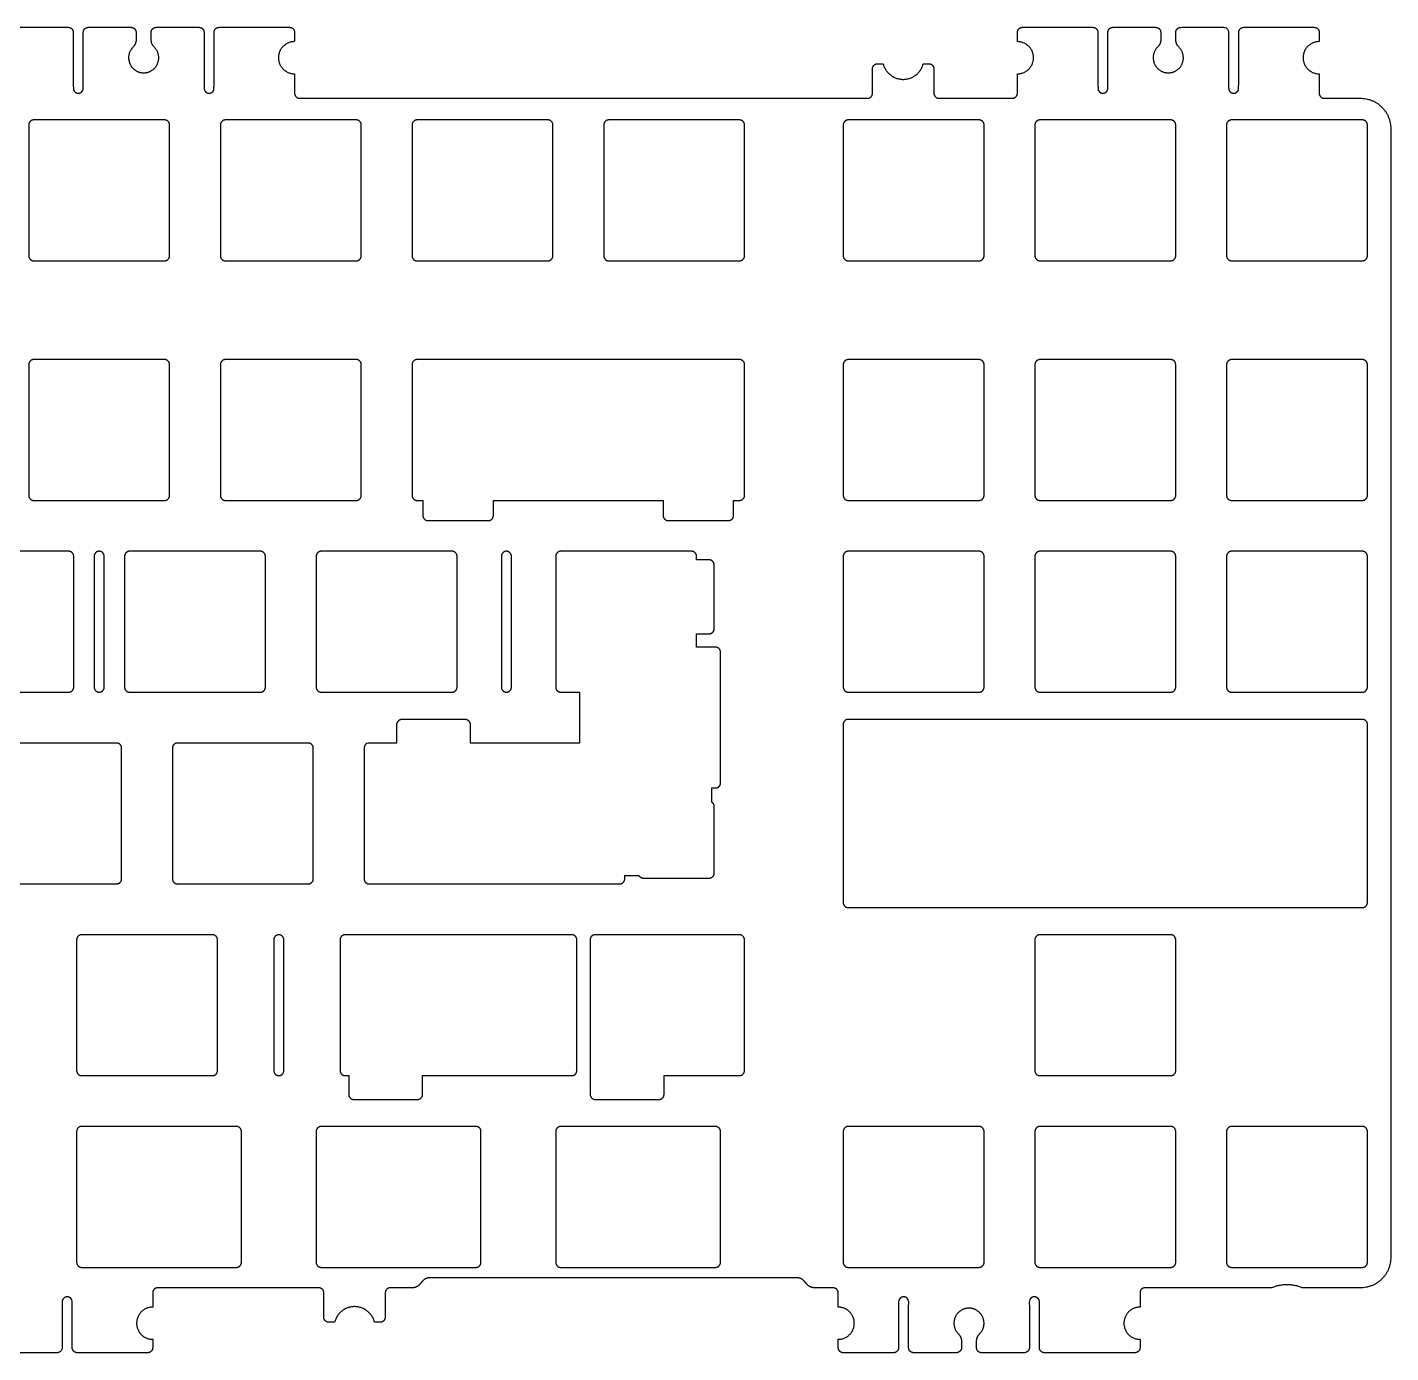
# Model space of a CAD drawing. Header units: millimetres. Extents: x 0 to 347, y 0 to 132.
# Drawn here: x 211.8 to 347.4, y 0 to 131.7 of the extents above; entities that cross this region are included whole.
import ezdxf

# ---------------------------------------------------------------- set-up
doc = ezdxf.new("R2010")
doc.units = ezdxf.units.MM
doc.layers.add('默认', color=7, linetype='Continuous', true_color=0x000000)

msp = doc.modelspace()

# ---------------------------------------------------------------- linework, layer by layer
at = {"layer": '默认', "color": 7}
for p, q in [((295.85, 125.14), (295.85, 127.57)), ((300.89, 128.07), (301.45, 128.07)), ((301.95, 127.57), (301.95, 125.14)), ((238.4, 127.07), (238.4, 125.14)), ((310.25, 125.14), (310.25, 127.07)), ((340.25, 127.07), (340.25, 125.14)), ((302.45, 124.64), (309.75, 124.64)), ((340.75, 124.64), (344.36, 124.64)), ((347.36, 121.64), (347.36, 9.45)), ((241.31, 3.53), (241.31, 5.95)), ((247.41, 5.95), (247.41, 3.53))]:
    msp.add_line(p, q, dxfattribs=at)
for points in [[(282.62, 98.68), (250.58, 98.68)], [(250.58, 84.68), (251.16, 84.68), (251.16, 83.18)], [(258.16, 83.18), (258.16, 84.68), (275.04, 84.68), (275.04, 83.18)], [(282.04, 83.18), (282.04, 84.68), (282.62, 84.68)], [(279.59, 78.78), (278.36, 78.78), (278.36, 79.13)], [(280.24, 70.1), (278.36, 70.1), (278.36, 71.43), (279.59, 71.43)], [(264.86, 65.63), (266.74, 65.63), (266.74, 60.58)], [(279.89, 54.69), (279.89, 56.11), (280.24, 56.11)], [(271.22, 47.08), (271.22, 47.43), (272.61, 47.43)], [(267.78, 41.03), (267.78, 25.68)], [(243.43, 27.53), (243.78, 27.53), (243.78, 25.68)], [(251.13, 25.68), (251.13, 27.53), (265.96, 27.53)], [(275.13, 25.68), (275.13, 27.53), (282.62, 27.53)]]:
    msp.add_lwpolyline(points, dxfattribs=at)
for points, degree in [([(208.9, 131.69), (212.4, 131.69), (215.9, 131.69)], 2), ([(217.9, 131.69), (220.03, 131.69), (222.15, 131.69)], 2), ([(224.65, 131.69), (226.78, 131.69), (228.9, 131.69)], 2), ([(230.9, 131.69), (234.4, 131.69), (237.9, 131.69)], 2), ([(310.75, 131.69), (314.25, 131.69), (317.75, 131.69)], 2), ([(319.75, 131.69), (321.87, 131.69), (324, 131.69)], 2), ([(332.75, 131.69), (336.25, 131.69), (339.75, 131.69)], 2), ([(222.65, 131.19), (222.65, 130.82), (222.65, 130.45)], 2), ([(224.15, 130.45), (224.15, 130.82), (224.15, 131.19)], 2), ([(238.4, 131.19), (238.4, 130.73), (238.4, 130.27)], 2), ([(310.25, 130.27), (310.25, 130.73), (310.25, 131.19)], 2), ([(324.5, 131.19), (324.5, 130.82), (324.5, 130.45)], 2), ([(326, 130.45), (326, 130.82), (326, 131.19)], 2), ([(340.25, 131.19), (340.25, 130.73), (340.25, 130.27)], 2), ([(296.35, 128.07), (296.63, 128.07), (296.91, 128.07)], 2), ([(238.9, 124.64), (267.13, 124.64), (295.35, 124.64)], 2), ([(211.98, 121.99), (211.98, 115.49), (211.98, 108.99)], 2), ([(225.48, 122.49), (218.98, 122.49), (212.48, 122.49)], 2), ([(225.98, 108.99), (225.98, 115.49), (225.98, 121.99)], 2), ([(231.03, 121.99), (231.03, 115.49), (231.03, 108.99)], 2), ([(244.53, 122.49), (238.03, 122.49), (231.53, 122.49)], 2), ([(245.03, 108.99), (245.03, 115.49), (245.03, 121.99)], 2), ([(250.08, 121.99), (250.08, 115.49), (250.08, 108.99)], 2), ([(263.58, 122.49), (257.08, 122.49), (250.58, 122.49)], 2), ([(264.08, 108.99), (264.08, 115.49), (264.08, 121.99)], 2), ([(269.13, 121.99), (269.13, 115.49), (269.13, 108.99)], 2), ([(282.62, 122.49), (276.13, 122.49), (269.63, 122.49)], 2), ([(283.13, 108.99), (283.13, 115.49), (283.13, 121.99)], 2), ([(292.94, 121.99), (292.94, 115.49), (292.94, 108.99)], 2), ([(306.44, 122.49), (299.94, 122.49), (293.44, 122.49)], 2), ([(306.94, 108.99), (306.94, 115.49), (306.94, 121.99)], 2), ([(311.99, 121.99), (311.99, 115.49), (311.99, 108.99)], 2), ([(325.49, 122.49), (318.99, 122.49), (312.49, 122.49)], 2), ([(325.99, 108.99), (325.99, 115.49), (325.99, 121.99)], 2), ([(331.04, 121.99), (331.04, 115.49), (331.04, 108.99)], 2), ([(344.54, 122.49), (338.04, 122.49), (331.54, 122.49)], 2), ([(345.04, 108.99), (345.04, 115.49), (345.04, 121.99)], 2), ([(212.48, 108.49), (218.98, 108.49), (225.48, 108.49)], 2), ([(231.53, 108.49), (238.03, 108.49), (244.53, 108.49)], 2), ([(250.58, 108.49), (257.08, 108.49), (263.58, 108.49)], 2), ([(269.63, 108.49), (276.13, 108.49), (282.62, 108.49)], 2), ([(293.44, 108.49), (299.94, 108.49), (306.44, 108.49)], 2), ([(312.49, 108.49), (318.99, 108.49), (325.49, 108.49)], 2), ([(331.54, 108.49), (338.04, 108.49), (344.54, 108.49)], 2), ([(211.98, 98.18), (211.98, 91.68), (211.98, 85.18)], 2), ([(225.48, 98.68), (218.98, 98.68), (212.48, 98.68)], 2), ([(225.98, 85.18), (225.98, 91.68), (225.98, 98.18)], 2), ([(231.03, 98.18), (231.03, 91.68), (231.03, 85.18)], 2), ([(244.53, 98.68), (238.03, 98.68), (231.53, 98.68)], 2), ([(245.03, 85.18), (245.03, 91.68), (245.03, 98.18)], 2), ([(250.08, 98.18), (250.08, 91.68), (250.08, 85.18)], 2), ([(283.13, 85.18), (283.13, 91.68), (283.13, 98.18)], 2), ([(292.94, 98.18), (292.94, 91.68), (292.94, 85.18)], 2), ([(306.44, 98.68), (299.94, 98.68), (293.44, 98.68)], 2), ([(306.94, 85.18), (306.94, 91.68), (306.94, 98.18)], 2), ([(311.99, 98.18), (311.99, 91.68), (311.99, 85.18)], 2), ([(325.49, 98.68), (318.99, 98.68), (312.49, 98.68)], 2), ([(325.99, 85.18), (325.99, 91.68), (325.99, 98.18)], 2), ([(331.04, 98.18), (331.04, 91.68), (331.04, 85.18)], 2), ([(344.54, 98.68), (338.04, 98.68), (331.54, 98.68)], 2), ([(345.04, 85.18), (345.04, 91.68), (345.04, 98.18)], 2), ([(212.48, 84.68), (218.98, 84.68), (225.48, 84.68)], 2), ([(231.53, 84.68), (238.03, 84.68), (244.53, 84.68)], 2), ([(293.44, 84.68), (299.94, 84.68), (306.44, 84.68)], 2), ([(312.49, 84.68), (318.99, 84.68), (325.49, 84.68)], 2), ([(331.54, 84.68), (338.04, 84.68), (344.54, 84.68)], 2), ([(251.66, 82.68), (254.66, 82.68), (257.66, 82.68)], 2), ([(275.54, 82.68), (278.54, 82.68), (281.54, 82.68)], 2), ([(215.95, 79.63), (209.45, 79.63), (202.95, 79.63)], 2), ([(216.45, 66.13), (216.45, 72.63), (216.45, 79.13)], 2), ([(218.48, 79.13), (218.48, 72.63), (218.48, 66.13)], 2), ([(219.48, 66.13), (219.48, 72.63), (219.48, 79.13)], 2), ([(221.5, 79.13), (221.5, 72.63), (221.5, 66.13)], 2), ([(235, 79.63), (228.5, 79.63), (222, 79.63)], 2), ([(235.5, 66.13), (235.5, 72.63), (235.5, 79.13)], 2), ([(240.55, 79.13), (240.55, 72.63), (240.55, 66.13)], 2), ([(254.05, 79.63), (247.55, 79.63), (241.05, 79.63)], 2), ([(254.55, 66.13), (254.55, 72.63), (254.55, 79.13)], 2), ([(258.96, 79.13), (258.96, 72.63), (258.96, 66.13)], 2), ([(259.96, 66.13), (259.96, 72.63), (259.96, 79.13)], 2), ([(264.36, 79.13), (264.36, 74.8), (264.36, 70.46), (264.36, 66.13)], 3), ([(277.86, 79.63), (273.53, 79.63), (269.2, 79.63), (264.86, 79.63)], 3), ([(292.94, 79.13), (292.94, 72.63), (292.94, 66.13)], 2), ([(306.44, 79.63), (299.94, 79.63), (293.44, 79.63)], 2), ([(306.94, 66.13), (306.94, 72.63), (306.94, 79.13)], 2), ([(311.99, 79.13), (311.99, 72.63), (311.99, 66.13)], 2), ([(325.49, 79.63), (318.99, 79.63), (312.49, 79.63)], 2), ([(325.99, 66.13), (325.99, 72.63), (325.99, 79.13)], 2), ([(331.04, 79.13), (331.04, 72.63), (331.04, 66.13)], 2), ([(344.54, 79.63), (338.04, 79.63), (331.54, 79.63)], 2), ([(345.04, 66.13), (345.04, 72.63), (345.04, 79.13)], 2), ([(280.12, 71.95), (280.12, 74.05), (280.12, 76.15), (280.12, 78.25)], 3), ([(280.74, 56.61), (280.74, 60.94), (280.74, 65.27), (280.74, 69.6)], 3), ([(202.95, 65.63), (209.45, 65.63), (215.95, 65.63)], 2), ([(222, 65.63), (228.5, 65.63), (235, 65.63)], 2), ([(241.05, 65.63), (247.55, 65.63), (254.05, 65.63)], 2), ([(293.44, 65.63), (299.94, 65.63), (306.44, 65.63)], 2), ([(312.49, 65.63), (318.99, 65.63), (325.49, 65.63)], 2), ([(331.54, 65.63), (338.04, 65.63), (344.54, 65.63)], 2), ([(248.54, 62.38), (248.54, 61.78), (248.54, 61.18), (248.54, 60.58)], 3), ([(255.37, 62.91), (253.27, 62.91), (251.17, 62.91), (249.07, 62.91)], 3), ([(255.89, 60.58), (255.89, 61.18), (255.89, 61.78), (255.89, 62.38)], 3), ([(292.94, 62.43), (292.94, 53.58), (292.94, 44.73)], 2), ([(344.54, 62.93), (318.99, 62.93), (293.44, 62.93)], 2), ([(345.04, 44.73), (345.04, 53.58), (345.04, 62.43)], 2), ([(220.71, 60.58), (214.21, 60.58), (207.71, 60.58)], 2), ([(221.21, 47.08), (221.21, 53.58), (221.21, 60.08)], 2), ([(226.26, 60.08), (226.26, 53.58), (226.26, 47.08)], 2), ([(239.76, 60.58), (233.26, 60.58), (226.76, 60.58)], 2), ([(240.26, 47.08), (240.26, 53.58), (240.26, 60.08)], 2), ([(245.31, 60.08), (245.31, 55.75), (245.31, 51.41), (245.31, 47.08)], 3), ([(266.74, 60.58), (263.92, 60.58), (260.3, 60.58), (255.89, 60.58)], 3), ([(280.12, 47.66), (280.12, 49.86), (280.12, 52.06), (280.12, 54.26)], 3), ([(207.71, 46.58), (214.21, 46.58), (220.71, 46.58)], 2), ([(226.76, 46.58), (233.26, 46.58), (239.76, 46.58)], 2), ([(245.81, 46.58), (258.08, 46.58), (266.38, 46.58), (270.72, 46.58)], 3), ([(273.07, 47.16), (275.25, 47.16), (277.43, 47.16), (279.62, 47.16)], 3), ([(293.44, 44.23), (318.99, 44.23), (344.54, 44.23)], 2), ([(216.74, 41.03), (216.74, 34.53), (216.74, 28.03)], 2), ([(230.24, 41.53), (223.74, 41.53), (217.24, 41.53)], 2), ([(230.74, 28.03), (230.74, 34.53), (230.74, 41.03)], 2), ([(236.33, 41.03), (236.33, 34.53), (236.33, 28.03)], 2), ([(237.33, 28.03), (237.33, 34.53), (237.33, 41.03)], 2), ([(242.93, 41.03), (242.93, 34.53), (242.93, 28.03)], 2), ([(265.96, 41.53), (254.69, 41.53), (243.43, 41.53)], 2), ([(266.46, 28.03), (266.46, 34.53), (266.46, 41.03)], 2), ([(282.62, 41.53), (275.45, 41.53), (268.28, 41.53)], 2), ([(283.12, 28.03), (283.12, 34.53), (283.12, 41.03)], 2), ([(311.99, 41.03), (311.99, 34.53), (311.99, 28.03)], 2), ([(325.49, 41.53), (318.99, 41.53), (312.49, 41.53)], 2), ([(325.99, 28.03), (325.99, 34.53), (325.99, 41.03)], 2), ([(217.24, 27.53), (223.74, 27.53), (230.24, 27.53)], 2), ([(312.49, 27.53), (318.99, 27.53), (325.49, 27.53)], 2), ([(244.31, 25.16), (247.46, 25.16), (250.61, 25.16)], 2), ([(268.31, 25.16), (271.46, 25.16), (274.61, 25.16)], 2), ([(216.74, 21.98), (216.74, 15.48), (216.74, 8.98)], 2), ([(232.62, 22.48), (224.93, 22.48), (217.24, 22.48)], 2), ([(233.12, 8.98), (233.12, 15.48), (233.12, 21.98)], 2), ([(240.55, 21.98), (240.55, 15.48), (240.55, 8.98)], 2), ([(256.43, 22.48), (248.74, 22.48), (241.05, 22.48)], 2), ([(256.93, 8.98), (256.93, 15.48), (256.93, 21.98)], 2), ([(264.36, 21.98), (264.36, 15.48), (264.36, 8.98)], 2), ([(280.24, 22.48), (272.55, 22.48), (264.86, 22.48)], 2), ([(280.74, 8.98), (280.74, 15.48), (280.74, 21.98)], 2), ([(292.94, 21.98), (292.94, 15.48), (292.94, 8.98)], 2), ([(306.44, 22.48), (299.94, 22.48), (293.44, 22.48)], 2), ([(306.94, 8.98), (306.94, 15.48), (306.94, 21.98)], 2), ([(311.99, 21.98), (311.99, 15.48), (311.99, 8.98)], 2), ([(325.49, 22.48), (318.99, 22.48), (312.49, 22.48)], 2), ([(325.99, 8.98), (325.99, 15.48), (325.99, 21.98)], 2), ([(331.04, 21.98), (331.04, 15.48), (331.04, 8.98)], 2), ([(344.54, 22.48), (338.04, 22.48), (331.54, 22.48)], 2), ([(345.04, 8.98), (345.04, 15.48), (345.04, 21.98)], 2), ([(217.24, 8.48), (224.93, 8.48), (232.62, 8.48)], 2), ([(241.05, 8.48), (248.74, 8.48), (256.43, 8.48)], 2), ([(264.86, 8.48), (272.55, 8.48), (280.24, 8.48)], 2), ([(293.44, 8.48), (299.94, 8.48), (306.44, 8.48)], 2), ([(312.49, 8.48), (318.99, 8.48), (325.49, 8.48)], 2), ([(331.54, 8.48), (338.04, 8.48), (344.54, 8.48)], 2), ([(251.12, 7.11), (250.98, 6.95), (250.85, 6.8)], 2), ([(288.31, 7.45), (270.78, 7.45), (251.87, 7.45)], 2), ([(289.33, 6.8), (289.2, 6.95), (289.06, 7.11)], 2), ([(224.3, 5.95), (224.3, 5.5), (224.3, 4.53)], 2), ([(240.81, 6.45), (232.68, 6.45), (224.8, 6.45)], 2), ([(250.09, 6.45), (249, 6.45), (247.91, 6.45)], 2), ([(292.44, 4.53), (292.44, 5.5), (292.44, 5.95)], 2), ([(322.44, 5.95), (322.44, 5.5), (322.44, 4.53)], 2), ([(335.52, 6.45), (329.23, 6.45), (322.94, 6.45)], 2), ([(242.38, 3.03), (242.1, 3.03), (241.81, 3.03)], 2), ([(246.91, 3.03), (246.63, 3.03), (246.35, 3.03)], 2), ([(223.8, 0), (220.3, 0), (216.8, 0)], 2), ([(224.3, 1.33), (224.3, 0.91), (224.3, 0.5)], 2), ([(292.44, 0.5), (292.44, 0.91), (292.44, 1.33)], 2), ([(297.94, 0), (295.44, 0), (292.94, 0)], 2), ([(304.69, 1.14), (304.69, 0.82), (304.69, 0.5)], 2), ([(306.19, 0.5), (306.19, 0.82), (306.19, 1.14)], 2), ([(310.94, 0), (308.81, 0), (306.69, 0)], 2), ([(321.94, 0), (317.44, 0), (312.94, 0)], 2), ([(322.44, 1.33), (322.44, 0.91), (322.44, 0.5)], 2)]:
    msp.add_open_spline(points, degree=degree, dxfattribs=at)
for points, weights, knots in [([(215.9, 131.69), (216.11, 131.69), (216.26, 131.55), (216.4, 131.4), (216.4, 131.19)], [1, 0.923879360951, 1, 0.923879360951, 1], [458.7477964, 458.7477964, 458.7477964, 459.1404959, 459.1404959, 459.5331955, 459.5331955, 459.5331955]), ([(217.4, 125.64), (217.4, 129.65), (217.4, 131.19), (217.4, 131.69), (217.9, 131.69)], [1, 1, 1, 0.707106931133, 1], [465.109666, 465.109666, 465.109666, 469.115343, 469.115343, 469.900741, 469.900741, 469.900741]), ([(224.15, 131.19), (224.15, 131.4), (224.3, 131.55), (224.45, 131.69), (224.65, 131.69)], [1, 0.923804026725, 1, 0.923804026725, 1], [484.6707605, 484.6707605, 484.6707605, 485.0636569, 485.0636569, 485.4565532, 485.4565532, 485.4565532]), ([(228.9, 131.69), (229.4, 131.69), (229.4, 131.19), (229.4, 129.65), (229.4, 125.64)], [1, 0.707107589151, 1, 1, 1], [489.706169, 489.706169, 489.706169, 490.491566, 490.491566, 494.497244, 494.497244, 494.497244]), ([(230.4, 131.19), (230.4, 131.4), (230.55, 131.55), (230.7, 131.69), (230.9, 131.69)], [1, 0.923879313879, 1, 0.923879313879, 1], [500.0737146, 500.0737146, 500.0737146, 500.4664143, 500.4664143, 500.859114, 500.859114, 500.859114]), ([(317.75, 131.69), (317.96, 131.69), (318.1, 131.55), (318.25, 131.4), (318.25, 131.19)], [1, 0.923879313886, 1, 0.923879313886, 1], [611.7263817, 611.7263817, 611.7263817, 612.1190814, 612.1190814, 612.5117811, 612.5117811, 612.5117811]), ([(319.25, 125.64), (319.25, 129.65), (319.25, 131.19), (319.25, 131.69), (319.75, 131.69)], [1, 1, 1, 0.70710693126, 1], [618.088251, 618.088251, 618.088251, 622.093929, 622.093929, 622.879327, 622.879327, 622.879327]), ([(326, 131.19), (326, 131.4), (326.15, 131.55), (326.29, 131.69), (326.5, 131.69), (328.63, 131.69), (330.75, 131.69), (331.25, 131.69), (331.25, 131.19), (331.25, 129.65), (331.25, 125.64)], [1, 0.923804026725, 1, 0.923804026725, 1, 1, 1, 0.707107589132, 1, 1, 1], [637.649346, 637.649346, 637.649346, 638.042243, 638.042243, 638.435139, 638.435139, 642.684754, 642.684754, 643.470151, 643.470151, 647.47583, 647.47583, 647.47583]), ([(332.25, 131.19), (332.25, 131.4), (332.4, 131.55), (332.54, 131.69), (332.75, 131.69)], [1, 0.923879313886, 1, 0.923879313886, 1], [653.0523004, 653.0523004, 653.0523004, 653.4450001, 653.4450001, 653.8376997, 653.8376997, 653.8376997]), ([(216.4, 131.19), (216.4, 129.65), (216.4, 125.64), (216.4, 125.43), (216.55, 125.29), (216.7, 125.14), (216.9, 125.14), (217.4, 125.14), (217.4, 125.64)], [1, 1, 1, 0.923879313885, 1, 0.923879313885, 1, 0.707107589127, 1], [459.533195, 459.533195, 459.533195, 463.538869, 463.538869, 463.931569, 463.931569, 464.324269, 464.324269, 465.109666, 465.109666, 465.109666]), ([(229.4, 125.64), (229.4, 125.14), (229.9, 125.14), (230.11, 125.14), (230.26, 125.29), (230.4, 125.43), (230.4, 125.64), (230.4, 129.65), (230.4, 131.19)], [1, 0.707107589127, 1, 0.923879313885, 1, 0.923879313885, 1, 1, 1], [494.497244, 494.497244, 494.497244, 495.282641, 495.282641, 495.675341, 495.675341, 496.068041, 496.068041, 500.073715, 500.073715, 500.073715]), ([(238.4, 130.27), (236.8, 130.27), (236.8, 128.67), (236.8, 127.07), (238.4, 127.07)], [1, 0.707114400908, 1.00002155194, 0.707114400908, 1], [508.438061, 508.438061, 508.438061, 510.951335, 510.951335, 513.464609, 513.464609, 513.464609]), ([(310.25, 127.07), (311.85, 127.07), (311.85, 128.67), (311.85, 130.27), (310.25, 130.27)], [1, 0.707114400908, 1.00002155194, 0.707114400908, 1], [599.120886, 599.120886, 599.120886, 601.634161, 601.634161, 604.147435, 604.147435, 604.147435]), ([(318.25, 131.19), (318.25, 129.65), (318.25, 125.64), (318.25, 125.43), (318.4, 125.29), (318.54, 125.14), (318.75, 125.14), (319.25, 125.14), (319.25, 125.64)], [1, 1, 1, 0.923879313885, 1, 0.923879313885, 1, 0.707107589127, 1], [612.511781, 612.511781, 612.511781, 616.517455, 616.517455, 616.910155, 616.910155, 617.302854, 617.302854, 618.088251, 618.088251, 618.088251]), ([(331.25, 125.64), (331.25, 125.14), (331.75, 125.14), (331.96, 125.14), (332.1, 125.29), (332.25, 125.43), (332.25, 125.64), (332.25, 129.65), (332.25, 131.19)], [1, 0.707107589127, 1, 0.923879313885, 1, 0.923879313885, 1, 1, 1], [647.47583, 647.47583, 647.47583, 648.261227, 648.261227, 648.653927, 648.653927, 649.046626, 649.046626, 653.0523, 653.0523, 653.0523]), ([(340.25, 130.27), (338.65, 130.27), (338.65, 128.67), (338.65, 127.07), (340.25, 127.07)], [1, 0.707116940833, 1.00002873603, 0.707116940833, 1], [661.416647, 661.416647, 661.416647, 663.929921, 663.929921, 666.443195, 666.443195, 666.443195]), ([(222.35, 129.74), (221.63, 129.03), (222.02, 128.1), (222.4, 127.17), (223.4, 127.17), (224.41, 127.17), (224.79, 128.1), (225.17, 129.03), (224.45, 129.74)], [1, 0.830077996869, 1, 0.830077996869, 1, 0.830077996869, 1, 0.830077996868, 1], [476.256617, 476.256617, 476.256617, 478.031264, 478.031264, 479.80591, 479.80591, 481.580556, 481.580556, 483.355203, 483.355203, 483.355203]), ([(324.2, 129.74), (323.48, 129.03), (323.86, 128.1), (324.24, 127.17), (325.25, 127.17), (326.26, 127.17), (326.64, 128.1), (327.02, 129.03), (326.3, 129.74)], [1, 0.830077996869, 1, 0.830077996869, 1, 0.830077996869, 1, 0.830077996869, 1], [629.235203, 629.235203, 629.235203, 631.009849, 631.009849, 632.784496, 632.784496, 634.559142, 634.559142, 636.333789, 636.333789, 636.333789]), ([(296.91, 128.07), (297.3, 126.52), (298.9, 126.52), (300.5, 126.52), (300.89, 128.07)], [1, 0.82280332895, 1.08851835464, 0.82280332895, 1], [578.755146, 578.755146, 578.755146, 581.438913, 581.438913, 584.12268, 584.12268, 584.12268]), ([(219.48, 79.13), (219.48, 79.63), (218.98, 79.63), (218.48, 79.63), (218.48, 79.13)], [1, 0.707106781187, 1, 0.707106781187, 1], [7839.905686, 7839.905686, 7839.905686, 7840.691084, 7840.691084, 7841.476483, 7841.476483, 7841.476483]), ([(259.96, 79.13), (259.96, 79.63), (259.46, 79.63), (258.96, 79.63), (258.96, 79.13)], [1, 0.707106781187, 1, 0.707106781187, 1], [7839.905686, 7839.905686, 7839.905686, 7840.691084, 7840.691084, 7841.476483, 7841.476483, 7841.476483]), ([(218.48, 66.13), (218.48, 65.63), (218.98, 65.63), (219.48, 65.63), (219.48, 66.13)], [1, 0.707106781187, 1, 0.707106781187, 1], [7825.33489, 7825.33489, 7825.33489, 7826.120288, 7826.120288, 7826.905686, 7826.905686, 7826.905686]), ([(258.96, 66.13), (258.96, 65.63), (259.46, 65.63), (259.96, 65.63), (259.96, 66.13)], [1, 0.707106781187, 1, 0.707106781187, 1], [7825.33489, 7825.33489, 7825.33489, 7826.120288, 7826.120288, 7826.905686, 7826.905686, 7826.905686]), ([(237.33, 41.03), (237.33, 41.53), (236.83, 41.53), (236.33, 41.53), (236.33, 41.03)], [1, 0.707106781187, 1, 0.707106781187, 1], [7839.905686, 7839.905686, 7839.905686, 7840.691084, 7840.691084, 7841.476483, 7841.476483, 7841.476483]), ([(236.33, 28.03), (236.33, 27.53), (236.83, 27.53), (237.33, 27.53), (237.33, 28.03)], [1, 0.707106781187, 1, 0.707106781187, 1], [7825.33489, 7825.33489, 7825.33489, 7826.120288, 7826.120288, 7826.905686, 7826.905686, 7826.905686]), ([(216.3, 0.5), (216.3, 2.2), (216.3, 5.05), (216.3, 5.26), (216.16, 5.41), (216.01, 5.55), (215.8, 5.55), (215.3, 5.55), (215.3, 5.05)], [1, 1, 1, 0.923879313885, 1, 0.923879313885, 1, 0.707107589127, 1], [957.083351, 957.083351, 957.083351, 959.903772, 959.903772, 960.296471, 960.296471, 960.689171, 960.689171, 961.474568, 961.474568, 961.474568]), ([(292.44, 5.95), (292.44, 6.45), (291.94, 6.45), (291.01, 6.45), (290.09, 6.45)], [1, 0.707106779596, 1, 1, 1], [879.523915, 879.523915, 879.523915, 880.309314, 880.309314, 882.556313, 882.556313, 882.556313]), ([(299.44, 0.5), (299.44, 2.2), (299.44, 5.05), (299.44, 5.26), (299.29, 5.41), (299.14, 5.55), (298.94, 5.55), (298.44, 5.55), (298.44, 5.05)], [1, 1, 1, 0.923879313885, 1, 0.923879313885, 1, 0.707107589127, 1], [857.582608, 857.582608, 857.582608, 860.403028, 860.403028, 860.795728, 860.795728, 861.188427, 861.188427, 861.973824, 861.973824, 861.973824]), ([(312.44, 5.05), (312.44, 5.55), (311.94, 5.55), (311.73, 5.55), (311.58, 5.41), (311.44, 5.26), (311.44, 5.05), (311.44, 2.2), (311.44, 0.5)], [1, 0.707107589127, 1, 0.923879313885, 1, 0.923879313885, 1, 1, 1], [831.815171, 831.815171, 831.815171, 832.600568, 832.600568, 832.993268, 832.993268, 833.385967, 833.385967, 836.206385, 836.206385, 836.206385]), ([(215.3, 5.05), (215.3, 2.01), (215.3, 0.5), (215.3, 0), (214.8, 0), (212.68, 0), (210.55, 0), (210.05, 0), (210.05, 0.5)], [1, 1, 1, 0.707106931282, 1, 1, 1, 0.70710739093, 1], [961.474568, 961.474568, 961.474568, 964.717312, 964.717312, 965.50271, 965.50271, 969.75272, 969.75272, 970.538117, 970.538117, 970.538117]), ([(224.3, 4.53), (222.7, 4.53), (222.7, 2.93), (222.7, 1.33), (224.3, 1.33)], [1, 0.707119480768, 1.00003592016, 0.707119480768, 1], [943.86909, 943.86909, 943.86909, 946.382365, 946.382365, 948.895639, 948.895639, 948.895639]), ([(246.35, 3.03), (245.96, 4.58), (244.36, 4.58), (242.77, 4.58), (242.38, 3.03)], [1, 0.82280332895, 1.08851835464, 0.82280332895, 1], [914.811197, 914.811197, 914.811197, 917.494964, 917.494964, 920.17873, 920.17873, 920.17873]), ([(292.44, 1.33), (294.04, 1.33), (294.04, 2.93), (294.04, 4.53), (292.44, 4.53)], [1, 0.707119480768, 1.00003592016, 0.707119480768, 1], [873.945949, 873.945949, 873.945949, 876.459223, 876.459223, 878.972497, 878.972497, 878.972497]), ([(298.44, 5.05), (298.44, 2.01), (298.44, 0.5), (298.44, 0), (297.94, 0)], [1, 1, 1, 0.707107589274, 1], [861.973824, 861.973824, 861.973824, 865.21657, 865.21657, 866.001967, 866.001967, 866.001967]), ([(306.49, 1.86), (307.21, 2.56), (306.82, 3.49), (306.44, 4.43), (305.44, 4.43), (304.43, 4.43), (304.05, 3.49), (303.67, 2.56), (304.39, 1.86)], [1, 0.830077996869, 1, 0.830077996869, 1, 0.830077996869, 1, 0.830077996869, 1], [843.347659, 843.347659, 843.347659, 845.122306, 845.122306, 846.896952, 846.896952, 848.671598, 848.671598, 850.446245, 850.446245, 850.446245]), ([(312.94, 0), (312.44, 0), (312.44, 0.5), (312.44, 2.01), (312.44, 5.05)], [1, 0.707107728239, 1, 1, 1], [827.787029, 827.787029, 827.787029, 828.572426, 828.572426, 831.815171, 831.815171, 831.815171]), ([(322.44, 4.53), (320.84, 4.53), (320.84, 2.93), (320.84, 1.33), (322.44, 1.33)], [1, 0.707116940834, 1.00002873603, 0.707116940833, 1], [814.283166, 814.283166, 814.283166, 816.79644, 816.79644, 819.309714, 819.309714, 819.309714]), ([(216.8, 0), (216.6, 0), (216.45, 0.15), (216.3, 0.29), (216.3, 0.5)], [1, 0.923879313886, 1, 0.923879313886, 1], [956.2979514, 956.2979514, 956.2979514, 956.690651, 956.690651, 957.0833507, 957.0833507, 957.0833507]), ([(304.69, 0.5), (304.69, 0.29), (304.54, 0.15), (304.39, 0), (304.19, 0), (302.06, 0), (299.94, 0), (299.73, 0), (299.58, 0.15), (299.44, 0.29), (299.44, 0.5)], [1, 0.923804026725, 1, 0.923804026725, 1, 1, 1, 0.923879313898, 1, 0.923879313898, 1], [851.761803, 851.761803, 851.761803, 852.154699, 852.154699, 852.547595, 852.547595, 856.797208, 856.797208, 857.189908, 857.189908, 857.582608, 857.582608, 857.582608]), ([(311.44, 0.5), (311.44, 0.29), (311.29, 0.15), (311.14, 0), (310.94, 0)], [1, 0.923879135815, 1, 0.923879135815, 1], [836.2063851, 836.2063851, 836.2063851, 836.5990852, 836.5990852, 836.9917853, 836.9917853, 836.9917853]), ([(322.44, 0.5), (322.44, 0.29), (322.29, 0.15), (322.14, 0), (321.94, 0)], [1, 0.923879494854, 1, 0.923879494854, 1], [819.8016381, 819.8016381, 819.8016381, 820.1943373, 820.1943373, 820.5870365, 820.5870365, 820.5870365])]:
    msp.add_rational_spline(points, weights, degree=2, knots=knots, dxfattribs=at)
for points, weights, degree in [([(222.15, 131.69), (222.65, 131.69), (222.65, 131.19)], [1, 0.70710739093, 1], 2), ([(237.9, 131.69), (238.4, 131.69), (238.4, 131.19)], [1, 0.707106781184, 1], 2), ([(310.25, 131.19), (310.25, 131.69), (310.75, 131.69)], [1, 0.707106781182, 1], 2), ([(324, 131.69), (324.5, 131.69), (324.5, 131.19)], [1, 0.70710739093, 1], 2), ([(339.75, 131.69), (340.25, 131.69), (340.25, 131.19)], [1, 0.707106781182, 1], 2), ([(222.65, 130.45), (222.65, 130.03), (222.35, 129.74)], [1, 0.921954445729, 1], 2), ([(224.45, 129.74), (224.15, 130.03), (224.15, 130.45)], [1, 0.921954445729, 1], 2), ([(324.5, 130.45), (324.5, 130.03), (324.2, 129.74)], [1, 0.921954445729, 1], 2), ([(326.3, 129.74), (326, 130.03), (326, 130.45)], [1, 0.921954445728, 1], 2), ([(295.85, 127.57), (295.85, 128.07), (296.35, 128.07)], [1, 0.707106781187, 1], 2), ([(301.45, 128.07), (301.95, 128.07), (301.95, 127.57)], [1, 0.707106781188, 1], 2), ([(238.4, 125.14), (238.4, 124.64), (238.9, 124.64)], [1, 0.707106781126, 1], 2), ([(295.35, 124.64), (295.85, 124.64), (295.85, 125.14)], [1, 0.707106784968, 1], 2), ([(301.95, 125.14), (301.95, 124.64), (302.45, 124.64)], [1, 0.707106778366, 1], 2), ([(309.75, 124.64), (310.25, 124.64), (310.25, 125.14)], [1, 0.707106781086, 1], 2), ([(340.25, 125.14), (340.25, 124.64), (340.75, 124.64)], [1, 0.707106781431, 1], 2), ([(344.36, 124.64), (347.36, 124.64), (347.36, 121.64)], [1, 0.707106781188, 1], 2), ([(212.48, 122.49), (211.98, 122.49), (211.98, 121.99)], [1, 0.707106781187, 1], 2), ([(225.98, 121.99), (225.98, 122.49), (225.48, 122.49)], [1, 0.707106781187, 1], 2), ([(231.53, 122.49), (231.03, 122.49), (231.03, 121.99)], [1, 0.707106781187, 1], 2), ([(245.03, 121.99), (245.03, 122.49), (244.53, 122.49)], [1, 0.707106781187, 1], 2), ([(250.58, 122.49), (250.08, 122.49), (250.08, 121.99)], [1, 0.707106781187, 1], 2), ([(264.08, 121.99), (264.08, 122.49), (263.58, 122.49)], [1, 0.707106781187, 1], 2), ([(269.63, 122.49), (269.13, 122.49), (269.13, 121.99)], [1, 0.707106781187, 1], 2), ([(283.13, 121.99), (283.13, 122.49), (282.62, 122.49)], [1, 0.707106781187, 1], 2), ([(293.44, 122.49), (292.94, 122.49), (292.94, 121.99)], [1, 0.707106781187, 1], 2), ([(306.94, 121.99), (306.94, 122.49), (306.44, 122.49)], [1, 0.707106781187, 1], 2), ([(312.49, 122.49), (311.99, 122.49), (311.99, 121.99)], [1, 0.707106781187, 1], 2), ([(325.99, 121.99), (325.99, 122.49), (325.49, 122.49)], [1, 0.707106781187, 1], 2), ([(331.54, 122.49), (331.04, 122.49), (331.04, 121.99)], [1, 0.707106781187, 1], 2), ([(345.04, 121.99), (345.04, 122.49), (344.54, 122.49)], [1, 0.707106781187, 1], 2), ([(211.98, 108.99), (211.98, 108.49), (212.48, 108.49)], [1, 0.707106781187, 1], 2), ([(225.48, 108.49), (225.98, 108.49), (225.98, 108.99)], [1, 0.707106781187, 1], 2), ([(231.03, 108.99), (231.03, 108.49), (231.53, 108.49)], [1, 0.707106781187, 1], 2), ([(244.53, 108.49), (245.03, 108.49), (245.03, 108.99)], [1, 0.707106781187, 1], 2), ([(250.08, 108.99), (250.08, 108.49), (250.58, 108.49)], [1, 0.707106781187, 1], 2), ([(263.58, 108.49), (264.08, 108.49), (264.08, 108.99)], [1, 0.707106781187, 1], 2), ([(269.13, 108.99), (269.13, 108.49), (269.63, 108.49)], [1, 0.707106781187, 1], 2), ([(282.62, 108.49), (283.13, 108.49), (283.13, 108.99)], [1, 0.707106781187, 1], 2), ([(292.94, 108.99), (292.94, 108.49), (293.44, 108.49)], [1, 0.707106781187, 1], 2), ([(306.44, 108.49), (306.94, 108.49), (306.94, 108.99)], [1, 0.707106781187, 1], 2), ([(311.99, 108.99), (311.99, 108.49), (312.49, 108.49)], [1, 0.707106781187, 1], 2), ([(325.49, 108.49), (325.99, 108.49), (325.99, 108.99)], [1, 0.707106781187, 1], 2), ([(331.04, 108.99), (331.04, 108.49), (331.54, 108.49)], [1, 0.707106781187, 1], 2), ([(344.54, 108.49), (345.04, 108.49), (345.04, 108.99)], [1, 0.707106781187, 1], 2), ([(212.48, 98.68), (211.98, 98.68), (211.98, 98.18)], [1, 0.707106781187, 1], 2), ([(225.98, 98.18), (225.98, 98.68), (225.48, 98.68)], [1, 0.707106781188, 1], 2), ([(231.53, 98.68), (231.03, 98.68), (231.03, 98.18)], [1, 0.707106781187, 1], 2), ([(245.03, 98.18), (245.03, 98.68), (244.53, 98.68)], [1, 0.707106781189, 1], 2), ([(250.58, 98.68), (250.08, 98.68), (250.08, 98.18)], [1, 0.707106781187, 1], 2), ([(283.13, 98.18), (283.13, 98.68), (282.62, 98.68)], [1, 0.707106781187, 1], 2), ([(293.44, 98.68), (292.94, 98.68), (292.94, 98.18)], [1, 0.707106781187, 1], 2), ([(306.94, 98.18), (306.94, 98.68), (306.44, 98.68)], [1, 0.707106781188, 1], 2), ([(312.49, 98.68), (311.99, 98.68), (311.99, 98.18)], [1, 0.707106781188, 1], 2), ([(325.99, 98.18), (325.99, 98.68), (325.49, 98.68)], [1, 0.707106781188, 1], 2), ([(331.54, 98.68), (331.04, 98.68), (331.04, 98.18)], [1, 0.707106781187, 1], 2), ([(345.04, 98.18), (345.04, 98.68), (344.54, 98.68)], [1, 0.707106781189, 1], 2), ([(211.98, 85.18), (211.98, 84.68), (212.48, 84.68)], [1, 0.707106781187, 1], 2), ([(225.48, 84.68), (225.98, 84.68), (225.98, 85.18)], [1, 0.707106781185, 1], 2), ([(231.03, 85.18), (231.03, 84.68), (231.53, 84.68)], [1, 0.707106781188, 1], 2), ([(244.53, 84.68), (245.03, 84.68), (245.03, 85.18)], [1, 0.707106781187, 1], 2), ([(250.08, 85.18), (250.08, 84.68), (250.58, 84.68)], [1, 0.707106781187, 1], 2), ([(282.62, 84.68), (283.13, 84.68), (283.13, 85.18)], [1, 0.707106781187, 1], 2), ([(292.94, 85.18), (292.94, 84.68), (293.44, 84.68)], [1, 0.707106781186, 1], 2), ([(306.44, 84.68), (306.94, 84.68), (306.94, 85.18)], [1, 0.707106781185, 1], 2), ([(311.99, 85.18), (311.99, 84.68), (312.49, 84.68)], [1, 0.707106781186, 1], 2), ([(325.49, 84.68), (325.99, 84.68), (325.99, 85.18)], [1, 0.707106781186, 1], 2), ([(331.04, 85.18), (331.04, 84.68), (331.54, 84.68)], [1, 0.707106781186, 1], 2), ([(344.54, 84.68), (345.04, 84.68), (345.04, 85.18)], [1, 0.707106781188, 1], 2), ([(251.16, 83.18), (251.16, 82.68), (251.66, 82.68)], [1, 0.707106781184, 1], 2), ([(257.66, 82.68), (258.16, 82.68), (258.16, 83.18)], [1, 0.707106781188, 1], 2), ([(275.04, 83.18), (275.04, 82.68), (275.54, 82.68)], [1, 0.707106781185, 1], 2), ([(281.54, 82.68), (282.04, 82.68), (282.04, 83.18)], [1, 0.707106781187, 1], 2), ([(216.45, 79.13), (216.45, 79.63), (215.95, 79.63)], [1, 0.707106781188, 1], 2), ([(222, 79.63), (221.5, 79.63), (221.5, 79.13)], [1, 0.707106781187, 1], 2), ([(235.5, 79.13), (235.5, 79.63), (235, 79.63)], [1, 0.707106781189, 1], 2), ([(241.05, 79.63), (240.55, 79.63), (240.55, 79.13)], [1, 0.707106781184, 1], 2), ([(254.55, 79.13), (254.55, 79.63), (254.05, 79.63)], [1, 0.707106781188, 1], 2), ([(264.86, 79.63), (264.57, 79.63), (264.36, 79.42), (264.36, 79.13)], [1, 0.804737854124, 0.804737854124, 1], 3), ([(278.36, 79.13), (278.36, 79.42), (278.15, 79.63), (277.86, 79.63)], [1, 0.804737854126, 0.804737854126, 1], 3), ([(280.12, 78.25), (280.12, 78.56), (279.9, 78.78), (279.59, 78.78)], [1, 0.804737854126, 0.804737854126, 1], 3), ([(293.44, 79.63), (292.94, 79.63), (292.94, 79.13)], [1, 0.707106781187, 1], 2), ([(306.94, 79.13), (306.94, 79.63), (306.44, 79.63)], [1, 0.707106781186, 1], 2), ([(312.49, 79.63), (311.99, 79.63), (311.99, 79.13)], [1, 0.707106781187, 1], 2), ([(325.99, 79.13), (325.99, 79.63), (325.49, 79.63)], [1, 0.707106781186, 1], 2), ([(331.54, 79.63), (331.04, 79.63), (331.04, 79.13)], [1, 0.707106781187, 1], 2), ([(345.04, 79.13), (345.04, 79.63), (344.54, 79.63)], [1, 0.707106781188, 1], 2), ([(279.59, 71.43), (279.9, 71.43), (280.12, 71.65), (280.12, 71.95)], [1, 0.804737854123, 0.804737854123, 1], 3), ([(280.74, 69.6), (280.74, 69.9), (280.54, 70.1), (280.24, 70.1)], [1, 0.804737854123, 0.804737854123, 1], 3), ([(215.95, 65.63), (216.45, 65.63), (216.45, 66.13)], [1, 0.707106781188, 1], 2), ([(221.5, 66.13), (221.5, 65.63), (222, 65.63)], [1, 0.707106781183, 1], 2), ([(235, 65.63), (235.5, 65.63), (235.5, 66.13)], [1, 0.707106781186, 1], 2), ([(240.55, 66.13), (240.55, 65.63), (241.05, 65.63)], [1, 0.707106781185, 1], 2), ([(254.05, 65.63), (254.55, 65.63), (254.55, 66.13)], [1, 0.707106781186, 1], 2), ([(264.36, 66.13), (264.36, 65.84), (264.57, 65.63), (264.86, 65.63)], [1, 0.804737854123, 0.804737854123, 1], 3), ([(292.94, 66.13), (292.94, 65.63), (293.44, 65.63)], [1, 0.707106781186, 1], 2), ([(306.44, 65.63), (306.94, 65.63), (306.94, 66.13)], [1, 0.707106781184, 1], 2), ([(311.99, 66.13), (311.99, 65.63), (312.49, 65.63)], [1, 0.707106781185, 1], 2), ([(325.49, 65.63), (325.99, 65.63), (325.99, 66.13)], [1, 0.707106781185, 1], 2), ([(331.04, 66.13), (331.04, 65.63), (331.54, 65.63)], [1, 0.707106781185, 1], 2), ([(344.54, 65.63), (345.04, 65.63), (345.04, 66.13)], [1, 0.707106781186, 1], 2), ([(249.07, 62.91), (248.76, 62.91), (248.54, 62.69), (248.54, 62.38)], [1, 0.804737854121, 0.804737854121, 1], 3), ([(255.89, 62.38), (255.89, 62.69), (255.68, 62.91), (255.37, 62.91)], [1, 0.804737854125, 0.804737854125, 1], 3), ([(293.44, 62.93), (292.94, 62.93), (292.94, 62.43)], [1, 0.707106781187, 1], 2), ([(345.04, 62.43), (345.04, 62.93), (344.54, 62.93)], [1, 0.707106781187, 1], 2), ([(221.21, 60.08), (221.21, 60.58), (220.71, 60.58)], [1, 0.707106781186, 1], 2), ([(226.76, 60.58), (226.26, 60.58), (226.26, 60.08)], [1, 0.707106781186, 1], 2), ([(240.26, 60.08), (240.26, 60.58), (239.76, 60.58)], [1, 0.707106781187, 1], 2), ([(280.24, 56.11), (280.54, 56.11), (280.74, 56.31), (280.74, 56.61)], [1, 0.804737854125, 0.804737854125, 1], 3), ([(280.12, 54.26), (280.12, 54.43), (280.04, 54.59), (279.89, 54.69)], [1, 0.923897586881, 0.923897586881, 1], 3), ([(279.62, 47.16), (279.91, 47.16), (280.12, 47.36), (280.12, 47.66)], [1, 0.804737854124, 0.804737854124, 1], 3), ([(220.71, 46.58), (221.21, 46.58), (221.21, 47.08)], [1, 0.707106781186, 1], 2), ([(226.26, 47.08), (226.26, 46.58), (226.76, 46.58)], [1, 0.707106781183, 1], 2), ([(239.76, 46.58), (240.26, 46.58), (240.26, 47.08)], [1, 0.707106781186, 1], 2), ([(245.31, 47.08), (245.31, 46.79), (245.52, 46.58), (245.81, 46.58)], [1, 0.804737854126, 0.804737854126, 1], 3), ([(270.72, 46.58), (271.01, 46.58), (271.22, 46.79), (271.22, 47.08)], [1, 0.804737854126, 0.804737854126, 1], 3), ([(272.61, 47.43), (272.7, 47.26), (272.87, 47.16), (273.07, 47.16)], [1, 0.906182889286, 0.906182889286, 1], 3), ([(292.94, 44.73), (292.94, 44.23), (293.44, 44.23)], [1, 0.707106781187, 1], 2), ([(344.54, 44.23), (345.04, 44.23), (345.04, 44.73)], [1, 0.707106781187, 1], 2), ([(217.24, 41.53), (216.74, 41.53), (216.74, 41.03)], [1, 0.707106781185, 1], 2), ([(230.74, 41.03), (230.74, 41.53), (230.24, 41.53)], [1, 0.707106781188, 1], 2), ([(243.43, 41.53), (242.93, 41.53), (242.93, 41.03)], [1, 0.707106781187, 1], 2), ([(266.46, 41.03), (266.46, 41.53), (265.96, 41.53)], [1, 0.707106781187, 1], 2), ([(268.28, 41.53), (267.78, 41.53), (267.78, 41.03)], [1, 0.70710678119, 1], 2), ([(283.12, 41.03), (283.12, 41.53), (282.62, 41.53)], [1, 0.707106781187, 1], 2), ([(312.49, 41.53), (311.99, 41.53), (311.99, 41.03)], [1, 0.707106781187, 1], 2), ([(325.99, 41.03), (325.99, 41.53), (325.49, 41.53)], [1, 0.707106781188, 1], 2), ([(216.74, 28.03), (216.74, 27.53), (217.24, 27.53)], [1, 0.707106781186, 1], 2), ([(230.24, 27.53), (230.74, 27.53), (230.74, 28.03)], [1, 0.707106781185, 1], 2), ([(242.93, 28.03), (242.93, 27.53), (243.43, 27.53)], [1, 0.707106781183, 1], 2), ([(265.96, 27.53), (266.46, 27.53), (266.46, 28.03)], [1, 0.707106781177, 1], 2), ([(282.62, 27.53), (283.12, 27.53), (283.12, 28.03)], [1, 0.707106781187, 1], 2), ([(311.99, 28.03), (311.99, 27.53), (312.49, 27.53)], [1, 0.707106781186, 1], 2), ([(325.49, 27.53), (325.99, 27.53), (325.99, 28.03)], [1, 0.707106781185, 1], 2), ([(243.78, 25.68), (243.78, 25.16), (244.31, 25.16)], [1, 0.707106781183, 1], 2), ([(250.61, 25.16), (251.13, 25.16), (251.13, 25.68)], [1, 0.707106781187, 1], 2), ([(267.78, 25.68), (267.78, 25.16), (268.31, 25.16)], [1, 0.707106781189, 1], 2), ([(274.61, 25.16), (275.13, 25.16), (275.13, 25.68)], [1, 0.707106781185, 1], 2), ([(217.24, 22.48), (216.74, 22.48), (216.74, 21.98)], [1, 0.707106781188, 1], 2), ([(233.12, 21.98), (233.12, 22.48), (232.62, 22.48)], [1, 0.707106781186, 1], 2), ([(241.05, 22.48), (240.55, 22.48), (240.55, 21.98)], [1, 0.707106781184, 1], 2), ([(256.93, 21.98), (256.93, 22.48), (256.43, 22.48)], [1, 0.707106781184, 1], 2), ([(264.86, 22.48), (264.36, 22.48), (264.36, 21.98)], [1, 0.707106781188, 1], 2), ([(280.74, 21.98), (280.74, 22.48), (280.24, 22.48)], [1, 0.707106781186, 1], 2), ([(293.44, 22.48), (292.94, 22.48), (292.94, 21.98)], [1, 0.707106781187, 1], 2), ([(306.94, 21.98), (306.94, 22.48), (306.44, 22.48)], [1, 0.707106781185, 1], 2), ([(312.49, 22.48), (311.99, 22.48), (311.99, 21.98)], [1, 0.707106781187, 1], 2), ([(325.99, 21.98), (325.99, 22.48), (325.49, 22.48)], [1, 0.707106781186, 1], 2), ([(331.54, 22.48), (331.04, 22.48), (331.04, 21.98)], [1, 0.707106781186, 1], 2), ([(345.04, 21.98), (345.04, 22.48), (344.54, 22.48)], [1, 0.707106781186, 1], 2), ([(216.74, 8.98), (216.74, 8.48), (217.24, 8.48)], [1, 0.707106781185, 1], 2), ([(232.62, 8.48), (233.12, 8.48), (233.12, 8.98)], [1, 0.707106781184, 1], 2), ([(240.55, 8.98), (240.55, 8.48), (241.05, 8.48)], [1, 0.707106781181, 1], 2), ([(256.43, 8.48), (256.93, 8.48), (256.93, 8.98)], [1, 0.707106781182, 1], 2), ([(264.36, 8.98), (264.36, 8.48), (264.86, 8.48)], [1, 0.707106781187, 1], 2), ([(280.24, 8.48), (280.74, 8.48), (280.74, 8.98)], [1, 0.707106781186, 1], 2), ([(292.94, 8.98), (292.94, 8.48), (293.44, 8.48)], [1, 0.707106781186, 1], 2), ([(306.44, 8.48), (306.94, 8.48), (306.94, 8.98)], [1, 0.707106781187, 1], 2), ([(311.99, 8.98), (311.99, 8.48), (312.49, 8.48)], [1, 0.707106781187, 1], 2), ([(325.49, 8.48), (325.99, 8.48), (325.99, 8.98)], [1, 0.707106781187, 1], 2), ([(331.04, 8.98), (331.04, 8.48), (331.54, 8.48)], [1, 0.707106781187, 1], 2), ([(347.36, 9.45), (347.36, 6.45), (344.36, 6.45)], [1, 0.707106781187, 1], 2), ([(344.54, 8.48), (345.04, 8.48), (345.04, 8.98)], [1, 0.707106781188, 1], 2), ([(250.85, 6.8), (250.55, 6.45), (250.09, 6.45)], [1, 0.909565800026, 1], 2), ([(251.87, 7.45), (251.42, 7.45), (251.12, 7.11)], [1, 0.909565795636, 1], 2), ([(289.06, 7.11), (288.76, 7.45), (288.31, 7.45)], [1, 0.909565816737, 1], 2), ([(290.09, 6.45), (289.63, 6.45), (289.33, 6.8)], [1, 0.909565812346, 1], 2), ([(224.8, 6.45), (224.3, 6.45), (224.3, 5.95)], [1, 0.707106785136, 1], 2), ([(241.31, 5.95), (241.31, 6.45), (240.81, 6.45)], [1, 0.707106778366, 1], 2), ([(247.91, 6.45), (247.41, 6.45), (247.41, 5.95)], [1, 0.707106784968, 1], 2), ([(322.94, 6.45), (322.44, 6.45), (322.44, 5.95)], [1, 0.707106769592, 1], 2), ([(338.57, 6.45), (337.05, 7.08), (335.52, 6.45)], [1, 0.924928063527, 1], 2), ([(241.81, 3.03), (241.31, 3.03), (241.31, 3.53)], [1, 0.707106781197, 1], 2), ([(247.41, 3.53), (247.41, 3.03), (246.91, 3.03)], [1, 0.707106781188, 1], 2), ([(304.39, 1.86), (304.69, 1.56), (304.69, 1.14)], [1, 0.921954445728, 1], 2), ([(306.19, 1.14), (306.19, 1.56), (306.49, 1.86)], [1, 0.921954445729, 1], 2), ([(224.3, 0.5), (224.3, 0), (223.8, 0)], [1, 0.707106781178, 1], 2), ([(292.94, 0), (292.44, 0), (292.44, 0.5)], [1, 0.70710678118, 1], 2), ([(306.69, 0), (306.19, 0), (306.19, 0.5)], [1, 0.70710739093, 1], 2)]:
    msp.add_rational_spline(points, weights, degree=degree, dxfattribs=at)
for points, degree, knots in [([(248.54, 60.58), (248.38, 60.58), (248.22, 60.58), (248.06, 60.58), (247.92, 60.58), (247.77, 60.58), (247.62, 60.58), (247.46, 60.58), (247.3, 60.58), (247.14, 60.58), (247.06, 60.58), (246.98, 60.58), (246.9, 60.58), (246.83, 60.58), (246.76, 60.58), (246.69, 60.58), (246.6, 60.58), (246.52, 60.58), (246.44, 60.58), (246.36, 60.58), (246.28, 60.58), (246.2, 60.58), (246.12, 60.58), (246.04, 60.58), (245.96, 60.58), (245.89, 60.58), (245.83, 60.58), (245.76, 60.58), (245.7, 60.57), (245.64, 60.55), (245.58, 60.52), (245.52, 60.49), (245.47, 60.45), (245.43, 60.4), (245.35, 60.31), (245.31, 60.19), (245.31, 60.08)], 3, [2515.480422, 2515.480422, 2515.480422, 2515.480422, 2515.958661, 2515.958661, 2515.958661, 2516.401504, 2516.401504, 2516.401504, 2516.886059, 2516.886059, 2516.886059, 2517.121543, 2517.121543, 2517.121543, 2517.334704, 2517.334704, 2517.334704, 2517.587938, 2517.587938, 2517.587938, 2517.825488, 2517.825488, 2517.825488, 2518.063912, 2518.063912, 2518.063912, 2518.259847, 2518.259847, 2518.259847, 2518.454654, 2518.454654, 2518.454654, 2518.649011, 2518.649011, 2518.649011, 2519.006027, 2519.006027, 2519.006027, 2519.006027]), ([(344.36, 6.45), (342.02, 6.45), (339.68, 6.45), (339.12, 6.45), (338.57, 6.45)], 2, [794.376211, 794.376211, 794.376211, 799.056148, 799.056148, 800.001795, 800.001795, 800.001795])]:
    msp.add_open_spline(points, degree=degree, knots=knots, dxfattribs=at)

doc.saveas('drawing.dxf')
